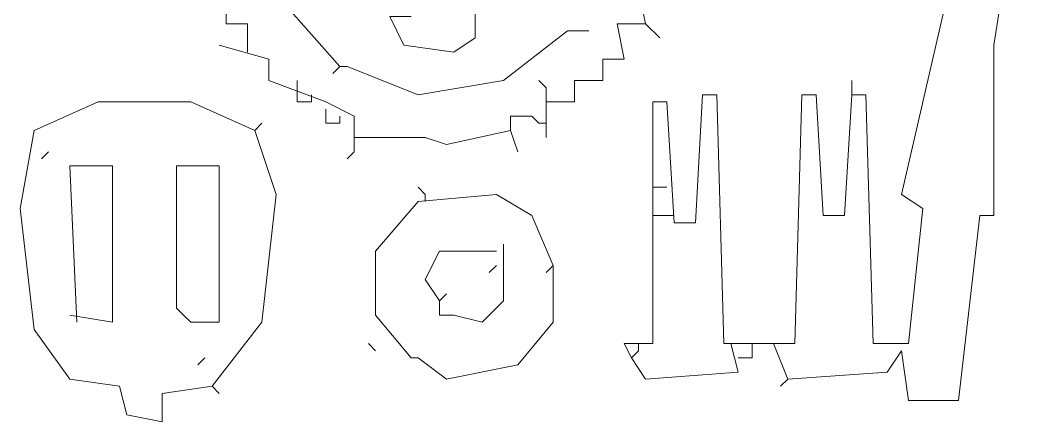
# Model space of a CAD drawing. Header units: millimetres. Extents: x -91 to 120, y -182 to 176.
# Drawn here: x -89.25 to -39.89, y 119.41 to 139.11 of the extents above; entities that cross this region are included whole.
import ezdxf

# ---------------------------------------------------------------- set-up
doc = ezdxf.new("R2010")
doc.units = ezdxf.units.MM
doc.header["$MEASUREMENT"] = 0
doc.layers.add('Katman 1', color=7, linetype='Continuous')

msp = doc.modelspace()

# ---------------------------------------------------------------- linework, layer by layer
at = {"layer": 'Katman 1', "lineweight": 9}
for points, knots in [([(18.1906, 125.6844), (18.1906, 125.6844), (17.4929, 126.7309), (17.4929, 126.7309), (17.4929, 126.7309), (17.4929, 126.7309), (19.5859, 133.0099), (19.5859, 133.0099), (19.5859, 133.0099), (19.5859, 133.0099), (21.3301, 139.6379), (21.3301, 139.6379), (21.3301, 139.6379), (21.3301, 139.6379), (20.2836, 140.3355), (20.2836, 140.3355), (20.2836, 140.3355), (20.2836, 140.3355), (25.865, 159.1727), (25.865, 159.1727), (25.865, 159.1727), (25.865, 159.1727), (27.6092, 159.5216), (27.6092, 159.5216), (27.6092, 159.5216), (27.6092, 159.5216), (32.1441, 175.2193), (32.1441, 175.2193), (32.1441, 175.2193), (32.1441, 175.2193), (-43.2048, 175.2193), (-43.2048, 175.2193), (-43.2048, 175.2193), (-43.2048, 175.2193), (-38.321, 159.1727), (-38.321, 159.1727), (-38.321, 159.1727), (-38.321, 159.1727), (-36.5769, 159.1727), (-36.5769, 159.1727), (-36.5769, 159.1727), (-36.5769, 159.1727), (-31.3443, 141.7309), (-31.3443, 141.7309), (-31.3443, 141.7309), (-31.3443, 141.7309), (-31.3443, 139.9867), (-31.3443, 139.9867), (-31.3443, 139.9867), (-31.3443, 139.9867), (-32.3908, 139.6379), (-32.3908, 139.6379), (-32.3908, 139.6379), (-32.3908, 139.6379), (-26.8094, 121.4983), (-26.8094, 121.4983), (-26.8094, 121.4983), (-26.8094, 121.4983), (-19.135, 121.4983), (-19.135, 121.4983), (-19.135, 121.4983), (-19.135, 121.4983), (-18.7862, 123.2425), (-18.7862, 123.2425), (-18.7862, 123.2425), (-18.7862, 123.2425), (-13.5536, 123.2425), (-13.5536, 123.2425), (-13.5536, 123.2425), (-13.5536, 123.2425), (-12.8559, 122.8937), (-12.8559, 122.8937), (-12.8559, 122.8937), (-12.8559, 122.8937), (-11.1117, 122.8937), (-11.1117, 122.8937), (-11.1117, 122.8937), (-11.1117, 122.8937), (-10.7629, 121.4983), (-10.7629, 121.4983), (-10.7629, 121.4983), (-10.7629, 121.4983), (-0.2978, 121.4983), (-0.2978, 121.4983), (-0.2978, 121.4983), (-0.2978, 121.4983), (0.051, 123.2425), (0.051, 123.2425), (0.051, 123.2425), (0.051, 123.2425), (3.1906, 123.2425), (3.1906, 123.2425), (3.1906, 123.2425), (3.1906, 123.2425), (5.6324, 122.8937), (5.6324, 122.8937), (5.6324, 122.8937), (5.6324, 122.8937), (7.7255, 122.8937), (7.7255, 122.8937), (7.7255, 122.8937), (7.7255, 122.8937), (8.4231, 121.4983), (8.4231, 121.4983), (8.4231, 121.4983), (8.4231, 121.4983), (16.0976, 121.8472), (16.0976, 121.8472), (16.0976, 121.8472), (16.0976, 121.8472), (17.4929, 126.0332), (17.4929, 126.0332)], [0, 0, 0, 0, 0.0344828, 0.0344828, 0.0344828, 0.0344828, 0.0689655, 0.0689655, 0.0689655, 0.0689655, 0.1034483, 0.1034483, 0.1034483, 0.1034483, 0.137931, 0.137931, 0.137931, 0.137931, 0.1724138, 0.1724138, 0.1724138, 0.1724138, 0.2068966, 0.2068966, 0.2068966, 0.2068966, 0.2413793, 0.2413793, 0.2413793, 0.2413793, 0.2758621, 0.2758621, 0.2758621, 0.2758621, 0.3103448, 0.3103448, 0.3103448, 0.3103448, 0.3448276, 0.3448276, 0.3448276, 0.3448276, 0.3793103, 0.3793103, 0.3793103, 0.3793103, 0.4137931, 0.4137931, 0.4137931, 0.4137931, 0.4482759, 0.4482759, 0.4482759, 0.4482759, 0.4827586, 0.4827586, 0.4827586, 0.4827586, 0.5172414, 0.5172414, 0.5172414, 0.5172414, 0.5517241, 0.5517241, 0.5517241, 0.5517241, 0.5862069, 0.5862069, 0.5862069, 0.5862069, 0.6206897, 0.6206897, 0.6206897, 0.6206897, 0.6551724, 0.6551724, 0.6551724, 0.6551724, 0.6896552, 0.6896552, 0.6896552, 0.6896552, 0.7241379, 0.7241379, 0.7241379, 0.7241379, 0.7586207, 0.7586207, 0.7586207, 0.7586207, 0.7931034, 0.7931034, 0.7931034, 0.7931034, 0.8275862, 0.8275862, 0.8275862, 0.8275862, 0.862069, 0.862069, 0.862069, 0.862069, 0.8965517, 0.8965517, 0.8965517, 0.8965517, 0.9310345, 0.9310345, 0.9310345, 0.9310345, 1, 1, 1, 1]), ([(-51.5769, 121.4983), (-51.5769, 121.4983), (-46.6931, 121.8472), (-46.6931, 121.8472), (-46.6931, 121.8472), (-46.6931, 121.8472), (-45.9955, 122.8937), (-45.9955, 122.8937), (-45.9955, 122.8937), (-45.9955, 122.8937), (-45.6466, 120.4518), (-45.6466, 120.4518), (-45.6466, 120.4518), (-45.6466, 120.4518), (-43.2048, 120.4518), (-43.2048, 120.4518), (-43.2048, 120.4518), (-43.2048, 120.4518), (-42.1583, 129.5216), (-42.1583, 129.5216), (-42.1583, 129.5216), (-42.1583, 129.5216), (-41.4606, 129.5216), (-41.4606, 129.5216), (-41.4606, 129.5216), (-41.4606, 129.5216), (-41.4606, 137.8937), (-41.4606, 137.8937), (-41.4606, 137.8937), (-41.4606, 137.8937), (-40.4141, 144.5216), (-40.4141, 144.5216), (-40.4141, 144.5216), (-40.4141, 144.5216), (-40.7629, 159.1727), (-40.7629, 159.1727), (-40.7629, 159.1727), (-40.7629, 159.1727), (-43.2048, 166.1495), (-43.2048, 166.1495), (-43.2048, 166.1495), (-43.2048, 166.1495), (-46.3443, 170.3355), (-46.3443, 170.3355), (-46.3443, 170.3355), (-46.3443, 170.3355), (-51.5769, 173.4751), (-51.5769, 173.4751), (-51.5769, 173.4751), (-51.5769, 173.4751), (-56.4606, 174.5216), (-56.4606, 174.5216), (-56.4606, 174.5216), (-56.4606, 174.5216), (-56.8094, 173.8239), (-56.8094, 173.8239), (-56.8094, 173.8239), (-56.8094, 173.8239), (-68.321, 174.5216), (-68.321, 174.5216), (-68.321, 174.5216), (-68.321, 174.5216), (-68.321, 172.0797), (-68.321, 172.0797), (-68.321, 172.0797), (-68.321, 172.0797), (-66.5769, 172.0797), (-66.5769, 172.0797), (-66.5769, 172.0797), (-66.5769, 172.0797), (-56.8094, 170.6844), (-56.8094, 170.6844), (-56.8094, 170.6844), (-56.8094, 170.6844), (-56.8094, 169.9867), (-56.8094, 169.9867), (-56.8094, 169.9867), (-56.8094, 169.9867), (-55.7629, 169.9867), (-55.7629, 169.9867), (-55.7629, 169.9867), (-55.7629, 169.9867), (-49.8327, 167.5448), (-49.8327, 167.5448), (-49.8327, 167.5448), (-49.8327, 167.5448), (-47.3908, 164.7541), (-47.3908, 164.7541)], [0, 0, 0, 0, 0.0434783, 0.0434783, 0.0434783, 0.0434783, 0.0869565, 0.0869565, 0.0869565, 0.0869565, 0.1304348, 0.1304348, 0.1304348, 0.1304348, 0.173913, 0.173913, 0.173913, 0.173913, 0.2173913, 0.2173913, 0.2173913, 0.2173913, 0.2608696, 0.2608696, 0.2608696, 0.2608696, 0.3043478, 0.3043478, 0.3043478, 0.3043478, 0.3478261, 0.3478261, 0.3478261, 0.3478261, 0.3913043, 0.3913043, 0.3913043, 0.3913043, 0.4347826, 0.4347826, 0.4347826, 0.4347826, 0.4782609, 0.4782609, 0.4782609, 0.4782609, 0.5217391, 0.5217391, 0.5217391, 0.5217391, 0.5652174, 0.5652174, 0.5652174, 0.5652174, 0.6086957, 0.6086957, 0.6086957, 0.6086957, 0.6521739, 0.6521739, 0.6521739, 0.6521739, 0.6956522, 0.6956522, 0.6956522, 0.6956522, 0.7391304, 0.7391304, 0.7391304, 0.7391304, 0.7826087, 0.7826087, 0.7826087, 0.7826087, 0.826087, 0.826087, 0.826087, 0.826087, 0.8695652, 0.8695652, 0.8695652, 0.8695652, 0.9130435, 0.9130435, 0.9130435, 0.9130435, 1, 1, 1, 1]), ([(-51.5769, 121.4983), (-51.5769, 121.4983), (-52.2745, 123.2425), (-52.2745, 123.2425), (-52.2745, 123.2425), (-52.2745, 123.2425), (-51.228, 123.2425), (-51.228, 123.2425), (-51.228, 123.2425), (-51.228, 123.2425), (-50.8792, 135.4518), (-50.8792, 135.4518), (-50.8792, 135.4518), (-50.8792, 135.4518), (-50.1815, 135.4518), (-50.1815, 135.4518), (-50.1815, 135.4518), (-50.1815, 135.4518), (-49.8327, 129.5216), (-49.8327, 129.5216), (-49.8327, 129.5216), (-49.8327, 129.5216), (-48.7862, 129.5216), (-48.7862, 129.5216), (-48.7862, 129.5216), (-48.7862, 129.5216), (-48.4373, 135.4518), (-48.4373, 135.4518), (-48.4373, 135.4518), (-48.4373, 135.4518), (-47.7397, 135.4518), (-47.7397, 135.4518), (-47.7397, 135.4518), (-47.7397, 135.4518), (-47.3908, 123.2425), (-47.3908, 123.2425), (-47.3908, 123.2425), (-47.3908, 123.2425), (-45.6466, 123.2425), (-45.6466, 123.2425), (-45.6466, 123.2425), (-45.6466, 123.2425), (-44.949, 129.8704), (-44.949, 129.8704), (-44.949, 129.8704), (-44.949, 129.8704), (-45.9955, 130.5681), (-45.9955, 130.5681), (-45.9955, 130.5681), (-45.9955, 130.5681), (-43.9025, 139.6379), (-43.9025, 139.6379), (-43.9025, 139.6379), (-43.9025, 139.6379), (-43.2048, 151.4983), (-43.2048, 151.4983), (-43.2048, 151.4983), (-43.2048, 151.4983), (-44.949, 160.9169), (-44.949, 160.9169), (-44.949, 160.9169), (-44.949, 160.9169), (-47.3908, 164.7541), (-47.3908, 164.7541), (-47.3908, 164.7541), (-47.3908, 164.7541), (-47.7397, 164.4053), (-47.7397, 164.4053)], [0, 0, 0, 0, 0.0555556, 0.0555556, 0.0555556, 0.0555556, 0.1111111, 0.1111111, 0.1111111, 0.1111111, 0.1666667, 0.1666667, 0.1666667, 0.1666667, 0.2222222, 0.2222222, 0.2222222, 0.2222222, 0.2777778, 0.2777778, 0.2777778, 0.2777778, 0.3333333, 0.3333333, 0.3333333, 0.3333333, 0.3888889, 0.3888889, 0.3888889, 0.3888889, 0.4444444, 0.4444444, 0.4444444, 0.4444444, 0.5, 0.5, 0.5, 0.5, 0.5555556, 0.5555556, 0.5555556, 0.5555556, 0.6111111, 0.6111111, 0.6111111, 0.6111111, 0.6666667, 0.6666667, 0.6666667, 0.6666667, 0.7222222, 0.7222222, 0.7222222, 0.7222222, 0.7777778, 0.7777778, 0.7777778, 0.7777778, 0.8333333, 0.8333333, 0.8333333, 0.8333333, 0.8888889, 0.8888889, 0.8888889, 0.8888889, 1, 1, 1, 1]), ([(-78.0885, 137.5448), (-78.0885, 137.5448), (-78.0885, 138.9402), (-78.0885, 138.9402), (-78.0885, 138.9402), (-78.0885, 138.9402), (-79.135, 138.9402), (-79.135, 138.9402), (-79.135, 138.9402), (-79.135, 138.9402), (-79.135, 140.3355), (-79.135, 140.3355), (-79.135, 140.3355), (-79.135, 140.3355), (-79.8327, 143.1262), (-79.8327, 143.1262), (-79.8327, 143.1262), (-79.8327, 143.1262), (-79.8327, 143.8239), (-79.8327, 143.8239), (-79.8327, 143.8239), (-79.8327, 143.8239), (-79.8327, 144.8704), (-79.8327, 144.8704), (-79.8327, 144.8704), (-79.8327, 144.8704), (-79.4838, 148.0099), (-79.4838, 148.0099), (-79.4838, 148.0099), (-79.4838, 148.0099), (-78.7862, 148.0099), (-78.7862, 148.0099), (-78.7862, 148.0099), (-78.7862, 148.0099), (-79.8327, 150.4518), (-79.8327, 150.4518), (-79.8327, 150.4518), (-79.8327, 150.4518), (-79.4838, 150.8006), (-79.4838, 150.8006)], [0, 0, 0, 0, 0.0909091, 0.0909091, 0.0909091, 0.0909091, 0.1818182, 0.1818182, 0.1818182, 0.1818182, 0.2727273, 0.2727273, 0.2727273, 0.2727273, 0.3636364, 0.3636364, 0.3636364, 0.3636364, 0.4545455, 0.4545455, 0.4545455, 0.4545455, 0.5454545, 0.5454545, 0.5454545, 0.5454545, 0.6363636, 0.6363636, 0.6363636, 0.6363636, 0.7272727, 0.7272727, 0.7272727, 0.7272727, 0.8181818, 0.8181818, 0.8181818, 0.8181818, 1, 1, 1, 1]), ([(-73.5536, 136.8472), (-73.5536, 136.8472), (-76.3443, 139.9867), (-76.3443, 139.9867), (-76.3443, 139.9867), (-76.3443, 139.9867), (-77.7396, 143.4751), (-77.7396, 143.4751), (-77.7396, 143.4751), (-77.7396, 143.4751), (-77.042, 147.3123), (-77.042, 147.3123), (-77.042, 147.3123), (-77.042, 147.3123), (-75.2978, 150.103), (-75.2978, 150.103), (-75.2978, 150.103), (-75.2978, 150.103), (-74.949, 150.103), (-74.949, 150.103), (-74.949, 150.103), (-74.949, 150.103), (-74.6001, 149.7541), (-74.6001, 149.7541)], [0, 0, 0, 0, 0.1428571, 0.1428571, 0.1428571, 0.1428571, 0.2857143, 0.2857143, 0.2857143, 0.2857143, 0.4285714, 0.4285714, 0.4285714, 0.4285714, 0.5714286, 0.5714286, 0.5714286, 0.5714286, 0.7142857, 0.7142857, 0.7142857, 0.7142857, 1, 1, 1, 1]), ([(-58.5536, 138.9402), (-58.5536, 138.9402), (-58.9024, 140.6844), (-58.9024, 140.6844), (-58.9024, 140.6844), (-58.9024, 140.6844), (-58.2048, 140.6844), (-58.2048, 140.6844), (-58.2048, 140.6844), (-58.2048, 140.6844), (-57.8559, 142.4285), (-57.8559, 142.4285), (-57.8559, 142.4285), (-57.8559, 142.4285), (-56.8094, 142.4285), (-56.8094, 142.4285), (-56.8094, 142.4285), (-56.8094, 142.4285), (-56.4606, 141.7309), (-56.4606, 141.7309)], [0, 0, 0, 0, 0.1666667, 0.1666667, 0.1666667, 0.1666667, 0.3333333, 0.3333333, 0.3333333, 0.3333333, 0.5, 0.5, 0.5, 0.5, 0.6666667, 0.6666667, 0.6666667, 0.6666667, 1, 1, 1, 1]), ([(-70.4141, 139.6379), (-70.4141, 139.6379), (-66.9257, 139.6379), (-66.9257, 139.6379), (-66.9257, 139.6379), (-66.9257, 139.6379), (-66.9257, 138.2425), (-66.9257, 138.2425), (-66.9257, 138.2425), (-66.9257, 138.2425), (-67.9722, 137.5448), (-67.9722, 137.5448), (-67.9722, 137.5448), (-67.9722, 137.5448), (-70.4141, 137.8937), (-70.4141, 137.8937), (-70.4141, 137.8937), (-70.4141, 137.8937), (-71.1118, 139.289), (-71.1118, 139.289), (-71.1118, 139.289), (-71.1118, 139.289), (-70.0652, 139.289), (-70.0652, 139.289)], [0, 0, 0, 0, 0.1428571, 0.1428571, 0.1428571, 0.1428571, 0.2857143, 0.2857143, 0.2857143, 0.2857143, 0.4285714, 0.4285714, 0.4285714, 0.4285714, 0.5714286, 0.5714286, 0.5714286, 0.5714286, 0.7142857, 0.7142857, 0.7142857, 0.7142857, 1, 1, 1, 1]), ([(-63.4373, 135.103), (-63.4373, 135.103), (-62.042, 135.103), (-62.042, 135.103), (-62.042, 135.103), (-62.042, 135.103), (-62.042, 136.1495), (-62.042, 136.1495), (-62.042, 136.1495), (-62.042, 136.1495), (-60.6466, 136.1495), (-60.6466, 136.1495), (-60.6466, 136.1495), (-60.6466, 136.1495), (-60.6466, 137.196), (-60.6466, 137.196), (-60.6466, 137.196), (-60.6466, 137.196), (-59.6001, 137.196), (-59.6001, 137.196), (-59.6001, 137.196), (-59.6001, 137.196), (-59.949, 138.9402), (-59.949, 138.9402), (-59.949, 138.9402), (-59.949, 138.9402), (-58.5536, 138.9402), (-58.5536, 138.9402), (-58.5536, 138.9402), (-58.5536, 138.9402), (-57.8559, 138.2425), (-57.8559, 138.2425)], [0, 0, 0, 0, 0.1111111, 0.1111111, 0.1111111, 0.1111111, 0.2222222, 0.2222222, 0.2222222, 0.2222222, 0.3333333, 0.3333333, 0.3333333, 0.3333333, 0.4444444, 0.4444444, 0.4444444, 0.4444444, 0.5555556, 0.5555556, 0.5555556, 0.5555556, 0.6666667, 0.6666667, 0.6666667, 0.6666667, 0.7777778, 0.7777778, 0.7777778, 0.7777778, 1, 1, 1, 1]), ([(-73.5536, 136.8472), (-73.5536, 136.8472), (-73.2048, 136.8472), (-73.2048, 136.8472), (-73.2048, 136.8472), (-73.2048, 136.8472), (-69.7164, 135.4518), (-69.7164, 135.4518), (-69.7164, 135.4518), (-69.7164, 135.4518), (-65.5304, 136.1495), (-65.5304, 136.1495), (-65.5304, 136.1495), (-65.5304, 136.1495), (-62.3908, 138.5913), (-62.3908, 138.5913), (-62.3908, 138.5913), (-62.3908, 138.5913), (-61.3443, 138.5913), (-61.3443, 138.5913)], [0, 0, 0, 0, 0.1666667, 0.1666667, 0.1666667, 0.1666667, 0.3333333, 0.3333333, 0.3333333, 0.3333333, 0.5, 0.5, 0.5, 0.5, 0.6666667, 0.6666667, 0.6666667, 0.6666667, 1, 1, 1, 1]), ([(-72.8559, 133.3588), (-72.8559, 133.3588), (-72.8559, 134.4053), (-72.8559, 134.4053), (-72.8559, 134.4053), (-72.8559, 134.4053), (-74.2513, 135.103), (-74.2513, 135.103), (-74.2513, 135.103), (-74.2513, 135.103), (-77.042, 136.1495), (-77.042, 136.1495), (-77.042, 136.1495), (-77.042, 136.1495), (-77.042, 137.196), (-77.042, 137.196), (-77.042, 137.196), (-77.042, 137.196), (-79.4838, 137.8937), (-79.4838, 137.8937)], [0, 0, 0, 0, 0.1666667, 0.1666667, 0.1666667, 0.1666667, 0.3333333, 0.3333333, 0.3333333, 0.3333333, 0.5, 0.5, 0.5, 0.5, 0.6666667, 0.6666667, 0.6666667, 0.6666667, 1, 1, 1, 1]), ([(-74.949, 135.4518), (-74.949, 135.4518), (-74.949, 135.103), (-74.949, 135.103), (-74.949, 135.103), (-74.949, 135.103), (-75.6466, 135.103), (-75.6466, 135.103), (-75.6466, 135.103), (-75.6466, 135.103), (-75.6466, 135.8007), (-75.6466, 135.8007)], [0, 0, 0, 0, 0.25, 0.25, 0.25, 0.25, 0.5, 0.5, 0.5, 0.5, 1, 1, 1, 1]), ([(-63.4373, 134.0565), (-63.4373, 134.0565), (-63.4373, 135.8007), (-63.4373, 135.8007), (-63.4373, 135.8007), (-63.4373, 135.8007), (-63.7862, 136.1495), (-63.7862, 136.1495)], [0, 0, 0, 0, 0.3333333, 0.3333333, 0.3333333, 0.3333333, 1, 1, 1, 1]), ([(-59.2513, 122.5448), (-59.2513, 122.5448), (-59.6001, 123.2425), (-59.6001, 123.2425), (-59.6001, 123.2425), (-59.6001, 123.2425), (-58.2048, 123.2425), (-58.2048, 123.2425), (-58.2048, 123.2425), (-58.2048, 123.2425), (-58.2048, 135.103), (-58.2048, 135.103), (-58.2048, 135.103), (-58.2048, 135.103), (-57.5071, 135.103), (-57.5071, 135.103), (-57.5071, 135.103), (-57.5071, 135.103), (-57.1583, 129.1727), (-57.1583, 129.1727), (-57.1583, 129.1727), (-57.1583, 129.1727), (-56.1117, 129.1727), (-56.1117, 129.1727), (-56.1117, 129.1727), (-56.1117, 129.1727), (-55.7629, 135.4518), (-55.7629, 135.4518), (-55.7629, 135.4518), (-55.7629, 135.4518), (-55.0652, 135.4518), (-55.0652, 135.4518), (-55.0652, 135.4518), (-55.0652, 135.4518), (-54.7164, 123.2425), (-54.7164, 123.2425), (-54.7164, 123.2425), (-54.7164, 123.2425), (-54.3676, 123.2425), (-54.3676, 123.2425)], [0, 0, 0, 0, 0.0909091, 0.0909091, 0.0909091, 0.0909091, 0.1818182, 0.1818182, 0.1818182, 0.1818182, 0.2727273, 0.2727273, 0.2727273, 0.2727273, 0.3636364, 0.3636364, 0.3636364, 0.3636364, 0.4545455, 0.4545455, 0.4545455, 0.4545455, 0.5454545, 0.5454545, 0.5454545, 0.5454545, 0.6363636, 0.6363636, 0.6363636, 0.6363636, 0.7272727, 0.7272727, 0.7272727, 0.7272727, 0.8181818, 0.8181818, 0.8181818, 0.8181818, 1, 1, 1, 1]), ([(-79.8327, 121.1495), (-79.8327, 121.1495), (-82.2745, 120.8006), (-82.2745, 120.8006), (-82.2745, 120.8006), (-82.2745, 120.8006), (-82.2745, 119.4053), (-82.2745, 119.4053), (-82.2745, 119.4053), (-82.2745, 119.4053), (-84.0187, 119.7541), (-84.0187, 119.7541), (-84.0187, 119.7541), (-84.0187, 119.7541), (-84.3676, 121.1495), (-84.3676, 121.1495), (-84.3676, 121.1495), (-84.3676, 121.1495), (-86.8094, 121.4983), (-86.8094, 121.4983), (-86.8094, 121.4983), (-86.8094, 121.4983), (-88.5536, 123.9402), (-88.5536, 123.9402), (-88.5536, 123.9402), (-88.5536, 123.9402), (-89.2513, 129.8704), (-89.2513, 129.8704), (-89.2513, 129.8704), (-89.2513, 129.8704), (-88.5536, 133.7076), (-88.5536, 133.7076), (-88.5536, 133.7076), (-88.5536, 133.7076), (-85.4141, 135.103), (-85.4141, 135.103), (-85.4141, 135.103), (-85.4141, 135.103), (-80.8792, 135.103), (-80.8792, 135.103), (-80.8792, 135.103), (-80.8792, 135.103), (-77.7396, 133.7076), (-77.7396, 133.7076)], [0, 0, 0, 0, 0.0833333, 0.0833333, 0.0833333, 0.0833333, 0.1666667, 0.1666667, 0.1666667, 0.1666667, 0.25, 0.25, 0.25, 0.25, 0.3333333, 0.3333333, 0.3333333, 0.3333333, 0.4166667, 0.4166667, 0.4166667, 0.4166667, 0.5, 0.5, 0.5, 0.5, 0.5833333, 0.5833333, 0.5833333, 0.5833333, 0.6666667, 0.6666667, 0.6666667, 0.6666667, 0.75, 0.75, 0.75, 0.75, 0.8333333, 0.8333333, 0.8333333, 0.8333333, 1, 1, 1, 1]), ([(-73.5536, 134.4053), (-73.5536, 134.4053), (-73.5536, 134.0565), (-73.5536, 134.0565), (-73.5536, 134.0565), (-73.5536, 134.0565), (-74.2513, 134.0565), (-74.2513, 134.0565), (-74.2513, 134.0565), (-74.2513, 134.0565), (-74.2513, 134.7541), (-74.2513, 134.7541)], [0, 0, 0, 0, 0.25, 0.25, 0.25, 0.25, 0.5, 0.5, 0.5, 0.5, 1, 1, 1, 1]), ([(-65.1815, 133.7076), (-65.1815, 133.7076), (-65.1815, 134.4053), (-65.1815, 134.4053), (-65.1815, 134.4053), (-65.1815, 134.4053), (-64.135, 134.4053), (-64.135, 134.4053), (-64.135, 134.4053), (-64.135, 134.4053), (-63.7862, 134.0565), (-63.7862, 134.0565), (-63.7862, 134.0565), (-63.7862, 134.0565), (-63.4373, 134.0565), (-63.4373, 134.0565), (-63.4373, 134.0565), (-63.4373, 134.0565), (-63.4373, 133.3588), (-63.4373, 133.3588)], [0, 0, 0, 0, 0.1666667, 0.1666667, 0.1666667, 0.1666667, 0.3333333, 0.3333333, 0.3333333, 0.3333333, 0.5, 0.5, 0.5, 0.5, 0.6666667, 0.6666667, 0.6666667, 0.6666667, 1, 1, 1, 1]), ([(-79.8327, 121.1495), (-79.8327, 121.1495), (-77.3908, 124.289), (-77.3908, 124.289), (-77.3908, 124.289), (-77.3908, 124.289), (-76.6931, 130.5681), (-76.6931, 130.5681), (-76.6931, 130.5681), (-76.6931, 130.5681), (-77.7396, 133.7076), (-77.7396, 133.7076), (-77.7396, 133.7076), (-77.7396, 133.7076), (-77.3908, 134.0565), (-77.3908, 134.0565)], [0, 0, 0, 0, 0.2, 0.2, 0.2, 0.2, 0.4, 0.4, 0.4, 0.4, 0.6, 0.6, 0.6, 0.6, 1, 1, 1, 1]), ([(-72.8559, 133.3588), (-72.8559, 133.3588), (-72.8559, 132.6611), (-72.8559, 132.6611), (-72.8559, 132.6611), (-72.8559, 132.6611), (-73.2048, 132.3123), (-73.2048, 132.3123)], [0, 0, 0, 0, 0.3333333, 0.3333333, 0.3333333, 0.3333333, 1, 1, 1, 1]), ([(-72.8559, 133.3588), (-72.8559, 133.3588), (-69.3676, 133.3588), (-69.3676, 133.3588), (-69.3676, 133.3588), (-69.3676, 133.3588), (-68.321, 133.0099), (-68.321, 133.0099), (-68.321, 133.0099), (-68.321, 133.0099), (-65.1815, 133.7076), (-65.1815, 133.7076), (-65.1815, 133.7076), (-65.1815, 133.7076), (-64.8327, 132.6611), (-64.8327, 132.6611)], [0, 0, 0, 0, 0.2, 0.2, 0.2, 0.2, 0.4, 0.4, 0.4, 0.4, 0.6, 0.6, 0.6, 0.6, 1, 1, 1, 1]), ([(-86.4606, 124.289), (-86.4606, 124.289), (-86.8094, 131.9634), (-86.8094, 131.9634), (-86.8094, 131.9634), (-86.8094, 131.9634), (-84.7164, 131.9634), (-84.7164, 131.9634), (-84.7164, 131.9634), (-84.7164, 131.9634), (-84.7164, 124.289), (-84.7164, 124.289), (-84.7164, 124.289), (-84.7164, 124.289), (-86.8094, 124.6378), (-86.8094, 124.6378)], [0, 0, 0, 0, 0.2, 0.2, 0.2, 0.2, 0.4, 0.4, 0.4, 0.4, 0.6, 0.6, 0.6, 0.6, 1, 1, 1, 1]), ([(-80.8792, 124.289), (-80.8792, 124.289), (-79.4838, 124.289), (-79.4838, 124.289), (-79.4838, 124.289), (-79.4838, 124.289), (-79.4838, 131.9634), (-79.4838, 131.9634), (-79.4838, 131.9634), (-79.4838, 131.9634), (-81.5769, 131.9634), (-81.5769, 131.9634), (-81.5769, 131.9634), (-81.5769, 131.9634), (-81.5769, 124.9867), (-81.5769, 124.9867), (-81.5769, 124.9867), (-81.5769, 124.9867), (-81.228, 124.6378), (-81.228, 124.6378), (-81.228, 124.6378), (-81.228, 124.6378), (-80.8792, 124.289), (-80.8792, 124.289)], [0, 0, 0, 0, 0.1428571, 0.1428571, 0.1428571, 0.1428571, 0.2857143, 0.2857143, 0.2857143, 0.2857143, 0.4285714, 0.4285714, 0.4285714, 0.4285714, 0.5714286, 0.5714286, 0.5714286, 0.5714286, 0.7142857, 0.7142857, 0.7142857, 0.7142857, 1, 1, 1, 1]), ([(-69.3676, 130.2192), (-69.3676, 130.2192), (-69.3676, 130.5681), (-69.3676, 130.5681), (-69.3676, 130.5681), (-69.3676, 130.5681), (-69.7164, 130.9169), (-69.7164, 130.9169)], [0, 0, 0, 0, 0.3333333, 0.3333333, 0.3333333, 0.3333333, 1, 1, 1, 1]), ([(-63.0885, 127.0797), (-63.0885, 127.0797), (-64.135, 129.5216), (-64.135, 129.5216), (-64.135, 129.5216), (-64.135, 129.5216), (-65.8792, 130.5681), (-65.8792, 130.5681), (-65.8792, 130.5681), (-65.8792, 130.5681), (-69.7164, 130.2192), (-69.7164, 130.2192), (-69.7164, 130.2192), (-69.7164, 130.2192), (-71.8094, 127.7774), (-71.8094, 127.7774), (-71.8094, 127.7774), (-71.8094, 127.7774), (-71.8094, 124.6378), (-71.8094, 124.6378), (-71.8094, 124.6378), (-71.8094, 124.6378), (-70.0652, 122.5448), (-70.0652, 122.5448), (-70.0652, 122.5448), (-70.0652, 122.5448), (-69.7164, 122.5448), (-69.7164, 122.5448), (-69.7164, 122.5448), (-69.7164, 122.5448), (-68.321, 121.4983), (-68.321, 121.4983), (-68.321, 121.4983), (-68.321, 121.4983), (-64.8327, 122.196), (-64.8327, 122.196), (-64.8327, 122.196), (-64.8327, 122.196), (-63.0885, 124.289), (-63.0885, 124.289), (-63.0885, 124.289), (-63.0885, 124.289), (-63.0885, 127.0797), (-63.0885, 127.0797), (-63.0885, 127.0797), (-63.0885, 127.0797), (-63.4373, 126.7309), (-63.4373, 126.7309)], [0, 0, 0, 0, 0.0769231, 0.0769231, 0.0769231, 0.0769231, 0.1538462, 0.1538462, 0.1538462, 0.1538462, 0.2307692, 0.2307692, 0.2307692, 0.2307692, 0.3076923, 0.3076923, 0.3076923, 0.3076923, 0.3846154, 0.3846154, 0.3846154, 0.3846154, 0.4615385, 0.4615385, 0.4615385, 0.4615385, 0.5384615, 0.5384615, 0.5384615, 0.5384615, 0.6153846, 0.6153846, 0.6153846, 0.6153846, 0.6923077, 0.6923077, 0.6923077, 0.6923077, 0.7692308, 0.7692308, 0.7692308, 0.7692308, 0.8461538, 0.8461538, 0.8461538, 0.8461538, 1, 1, 1, 1]), ([(-68.6699, 125.3355), (-68.6699, 125.3355), (-68.6699, 124.6378), (-68.6699, 124.6378), (-68.6699, 124.6378), (-68.6699, 124.6378), (-67.9722, 124.6378), (-67.9722, 124.6378), (-67.9722, 124.6378), (-67.9722, 124.6378), (-66.5769, 124.289), (-66.5769, 124.289), (-66.5769, 124.289), (-66.5769, 124.289), (-65.5304, 125.3355), (-65.5304, 125.3355), (-65.5304, 125.3355), (-65.5304, 125.3355), (-65.5304, 128.1262), (-65.5304, 128.1262)], [0, 0, 0, 0, 0.1666667, 0.1666667, 0.1666667, 0.1666667, 0.3333333, 0.3333333, 0.3333333, 0.3333333, 0.5, 0.5, 0.5, 0.5, 0.6666667, 0.6666667, 0.6666667, 0.6666667, 1, 1, 1, 1]), ([(-68.6699, 125.3355), (-68.6699, 125.3355), (-69.3676, 126.382), (-69.3676, 126.382), (-69.3676, 126.382), (-69.3676, 126.382), (-68.6699, 127.7774), (-68.6699, 127.7774), (-68.6699, 127.7774), (-68.6699, 127.7774), (-65.8792, 127.7774), (-65.8792, 127.7774)], [0, 0, 0, 0, 0.25, 0.25, 0.25, 0.25, 0.5, 0.5, 0.5, 0.5, 1, 1, 1, 1]), ([(-59.2513, 122.5448), (-59.2513, 122.5448), (-58.5536, 121.4983), (-58.5536, 121.4983), (-58.5536, 121.4983), (-58.5536, 121.4983), (-54.0187, 121.8472), (-54.0187, 121.8472), (-54.0187, 121.8472), (-54.0187, 121.8472), (-54.3676, 123.2425), (-54.3676, 123.2425), (-54.3676, 123.2425), (-54.3676, 123.2425), (-52.2745, 123.2425), (-52.2745, 123.2425)], [0, 0, 0, 0, 0.2, 0.2, 0.2, 0.2, 0.4, 0.4, 0.4, 0.4, 0.6, 0.6, 0.6, 0.6, 1, 1, 1, 1]), ([(-59.2513, 122.5448), (-59.2513, 122.5448), (-58.9024, 122.8937), (-58.9024, 122.8937), (-58.9024, 122.8937), (-58.9024, 122.8937), (-58.9024, 123.2425), (-58.9024, 123.2425)], [0, 0, 0, 0, 0.3333333, 0.3333333, 0.3333333, 0.3333333, 1, 1, 1, 1]), ([(-54.0187, 122.5448), (-54.0187, 122.5448), (-53.3211, 122.5448), (-53.3211, 122.5448), (-53.3211, 122.5448), (-53.3211, 122.5448), (-53.3211, 123.2425), (-53.3211, 123.2425)], [0, 0, 0, 0, 0.3333333, 0.3333333, 0.3333333, 0.3333333, 1, 1, 1, 1])]:
    msp.add_open_spline(points, degree=3, knots=knots, dxfattribs=at)
for points in [[(-73.5536, 136.8472), (-73.5536, 136.8472), (-73.9024, 136.4983), (-73.9024, 136.4983)], [(-75.6466, 135.8007), (-75.6466, 135.8007), (-75.6466, 136.1495), (-75.6466, 136.1495)], [(-48.4373, 135.4518), (-48.4373, 135.4518), (-48.4373, 136.1495), (-48.4373, 136.1495)], [(-88.2048, 132.3123), (-88.2048, 132.3123), (-87.8559, 132.6611), (-87.8559, 132.6611)], [(-58.2048, 130.9169), (-58.2048, 130.9169), (-57.5071, 130.9169), (-57.5071, 130.9169)], [(-58.2048, 129.5216), (-58.2048, 129.5216), (-57.5071, 129.5216), (-57.5071, 129.5216)], [(-57.5071, 129.5216), (-57.5071, 129.5216), (-57.1583, 129.5216), (-57.1583, 129.5216)], [(-65.8792, 127.0797), (-65.8792, 127.0797), (-66.228, 126.7309), (-66.228, 126.7309)], [(-68.6699, 125.3355), (-68.6699, 125.3355), (-68.321, 125.6844), (-68.321, 125.6844)], [(-71.8094, 122.8937), (-71.8094, 122.8937), (-72.1583, 123.2425), (-72.1583, 123.2425)], [(-80.5304, 122.196), (-80.5304, 122.196), (-80.1815, 122.5448), (-80.1815, 122.5448)], [(-51.5769, 121.4983), (-51.5769, 121.4983), (-51.9257, 121.1495), (-51.9257, 121.1495)], [(-79.8327, 121.1495), (-79.8327, 121.1495), (-79.4838, 120.8006), (-79.4838, 120.8006)]]:
    msp.add_open_spline(points, degree=3, dxfattribs=at)

doc.saveas('drawing.dxf')
